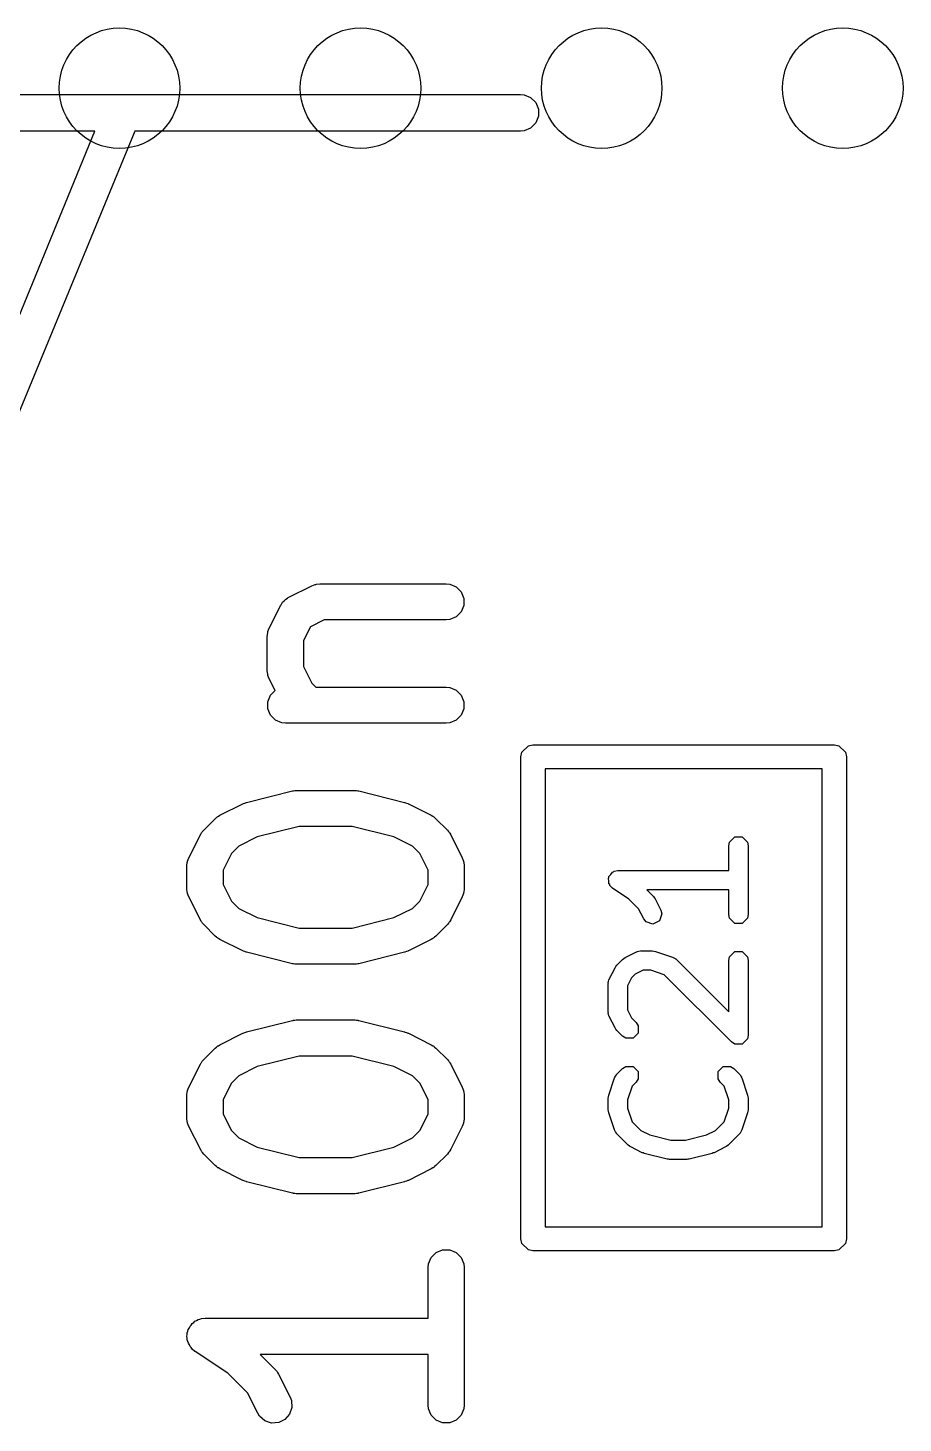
# Model space of a CAD drawing. Extents: x 0.58 to 7.69, y -5.21 to -0.56.
# Drawn here: x 3.8079 to 3.9508, y -1.6384 to -1.4104 of the extents above; entities that cross this region are included whole.
import ezdxf

# ---------------------------------------------------------------- set-up
doc = ezdxf.new("R2010")
doc.units = 0
doc.header["$MEASUREMENT"] = 0
doc.layers.add('BLACK', color=7, linetype='CONTINUOUS')

msp = doc.modelspace()

# ---------------------------------------------------------------- linework, layer by layer
at = {"layer": 'BLACK', "linetype": 'CONTINUOUS'}
for p, q in [((3.79631, -1.42129), (3.82331, -1.42129)), ((3.82331, -1.42129), (3.88831, -1.42129)), ((3.88831, -1.42129), (3.88889, -1.42135)), ((3.88889, -1.42135), (3.88997, -1.4218)), ((3.88997, -1.4218), (3.8908, -1.42262)), ((3.8908, -1.42262), (3.89125, -1.42371)), ((3.89125, -1.42371), (3.89125, -1.42488)), ((3.88997, -1.42679), (3.88889, -1.42723)), ((3.8908, -1.42596), (3.88997, -1.42679)), ((3.89125, -1.42488), (3.8908, -1.42596)), ((3.7863, -1.50629), (3.81883, -1.42729)), ((3.82532, -1.42729), (3.79108, -1.51043)), ((3.81883, -1.42729), (3.79331, -1.42729)), ((3.88831, -1.42729), (3.82532, -1.42729)), ((3.88889, -1.42723), (3.88831, -1.42729)), ((3.85048, -1.50345), (3.85423, -1.50158)), ((3.85423, -1.50158), (3.85477, -1.50137)), ((3.85477, -1.50137), (3.85488, -1.50136)), ((3.85488, -1.50136), (3.85498, -1.50132)), ((3.85498, -1.50132), (3.85555, -1.50127)), ((3.85555, -1.50127), (3.87617, -1.50127)), ((3.87617, -1.50127), (3.87675, -1.50132)), ((3.87675, -1.50132), (3.87781, -1.50176)), ((3.87781, -1.50176), (3.87863, -1.50258)), ((3.84929, -1.50457), (3.84947, -1.50428)), ((3.84947, -1.50428), (3.84975, -1.50404)), ((3.84975, -1.50404), (3.84999, -1.50376)), ((3.84999, -1.50376), (3.85028, -1.50358)), ((3.85028, -1.50358), (3.85034, -1.50353)), ((3.85034, -1.50353), (3.85039, -1.50351)), ((3.85039, -1.50351), (3.85048, -1.50345)), ((3.87863, -1.50258), (3.87907, -1.50364)), ((3.87907, -1.50364), (3.87907, -1.50479)), ((3.84729, -1.50852), (3.84916, -1.50477)), ((3.84916, -1.50477), (3.84922, -1.50468)), ((3.84922, -1.50468), (3.84924, -1.50463)), ((3.84924, -1.50463), (3.84929, -1.50457)), ((3.87781, -1.50667), (3.87675, -1.50711)), ((3.87863, -1.50586), (3.87781, -1.50667)), ((3.87907, -1.50479), (3.87863, -1.50586)), ((3.84708, -1.50906), (3.84729, -1.50852)), ((3.854, -1.50829), (3.85288, -1.51054)), ((3.85625, -1.50717), (3.854, -1.50829)), ((3.87617, -1.50717), (3.85625, -1.50717)), ((3.87675, -1.50711), (3.87617, -1.50717)), ((3.84697, -1.50984), (3.84703, -1.50927)), ((3.84697, -1.51547), (3.84697, -1.50984)), ((3.84703, -1.50927), (3.84707, -1.50917)), ((3.84707, -1.50917), (3.84708, -1.50906)), ((3.85288, -1.51054), (3.85288, -1.51477)), ((3.84703, -1.51604), (3.84697, -1.51547)), ((3.85288, -1.51477), (3.85423, -1.51747)), ((3.84707, -1.51614), (3.84703, -1.51604)), ((3.84708, -1.51625), (3.84707, -1.51614)), ((3.84729, -1.51679), (3.84708, -1.51625)), ((3.84824, -1.51869), (3.84729, -1.51679)), ((3.85423, -1.51747), (3.8549, -1.51814)), ((3.84703, -1.52052), (3.84747, -1.51945)), ((3.84747, -1.51945), (3.84824, -1.51869)), ((3.8549, -1.51814), (3.87617, -1.51814)), ((3.87617, -1.51814), (3.87675, -1.5182)), ((3.87675, -1.5182), (3.87781, -1.51864)), ((3.87781, -1.51864), (3.87863, -1.51945)), ((3.87863, -1.51945), (3.87907, -1.52052)), ((3.84703, -1.52167), (3.84703, -1.52052)), ((3.84747, -1.52273), (3.84703, -1.52167)), ((3.87907, -1.52167), (3.87863, -1.52273)), ((3.87907, -1.52052), (3.87907, -1.52167)), ((3.84829, -1.52355), (3.84747, -1.52273)), ((3.84935, -1.52399), (3.84829, -1.52355)), ((3.84993, -1.52404), (3.84935, -1.52399)), ((3.87617, -1.52404), (3.84993, -1.52404)), ((3.87675, -1.52399), (3.87617, -1.52404)), ((3.87781, -1.52355), (3.87675, -1.52399)), ((3.87863, -1.52273), (3.87781, -1.52355)), ((3.88839, -1.52953), (3.88854, -1.52877)), ((3.88839, -1.60827), (3.88839, -1.52953)), ((3.88854, -1.52877), (3.8896, -1.52771)), ((3.8896, -1.52771), (3.89035, -1.52756)), ((3.89035, -1.52756), (3.93957, -1.52756)), ((3.93957, -1.52756), (3.94032, -1.52771)), ((3.94032, -1.52771), (3.94139, -1.52877)), ((3.94139, -1.52877), (3.94154, -1.52953)), ((3.94154, -1.52953), (3.94154, -1.60827)), ((3.89232, -1.5315), (3.89232, -1.6063)), ((3.9376, -1.5315), (3.89232, -1.5315)), ((3.9376, -1.6063), (3.9376, -1.5315)), ((3.84359, -1.53697), (3.85109, -1.5351)), ((3.85109, -1.5351), (3.85119, -1.53508)), ((3.85119, -1.53508), (3.85123, -1.53507)), ((3.85123, -1.53507), (3.85144, -1.53505)), ((3.85144, -1.53505), (3.85166, -1.53501)), ((3.85166, -1.53501), (3.8517, -1.53502)), ((3.8517, -1.53502), (3.8518, -1.53501)), ((3.8518, -1.53501), (3.86118, -1.53501)), ((3.86118, -1.53501), (3.86128, -1.53502)), ((3.86128, -1.53502), (3.86132, -1.53501)), ((3.86132, -1.53501), (3.86153, -1.53505)), ((3.86153, -1.53505), (3.86175, -1.53507)), ((3.86175, -1.53507), (3.86179, -1.53508)), ((3.86179, -1.53508), (3.86189, -1.5351)), ((3.86189, -1.5351), (3.86939, -1.53697)), ((3.83923, -1.53907), (3.84298, -1.5372)), ((3.84298, -1.5372), (3.84302, -1.53718)), ((3.84302, -1.53718), (3.84304, -1.53717)), ((3.84304, -1.53717), (3.84328, -1.53708)), ((3.84328, -1.53708), (3.84352, -1.53699)), ((3.84352, -1.53699), (3.84354, -1.53699)), ((3.84354, -1.53699), (3.84359, -1.53697)), ((3.86939, -1.53697), (3.86943, -1.53699)), ((3.86943, -1.53699), (3.86945, -1.53699)), ((3.86945, -1.53699), (3.86969, -1.53708)), ((3.86969, -1.53708), (3.86994, -1.53717)), ((3.86994, -1.53717), (3.86995, -1.53718)), ((3.86995, -1.53718), (3.87, -1.5372)), ((3.87, -1.5372), (3.87374, -1.53907)), ((3.83659, -1.5415), (3.83847, -1.53963)), ((3.83847, -1.53963), (3.83869, -1.53944)), ((3.83869, -1.53944), (3.83874, -1.53938)), ((3.83874, -1.53938), (3.83883, -1.53932)), ((3.83883, -1.53932), (3.83891, -1.53926)), ((3.83891, -1.53926), (3.83898, -1.53923)), ((3.83898, -1.53923), (3.83923, -1.53907)), ((3.85217, -1.54092), (3.84533, -1.54262)), ((3.86081, -1.54092), (3.85217, -1.54092)), ((3.86764, -1.54262), (3.86081, -1.54092)), ((3.87374, -1.53907), (3.87399, -1.53923)), ((3.87399, -1.53923), (3.87406, -1.53926)), ((3.87406, -1.53926), (3.87415, -1.53932)), ((3.87415, -1.53932), (3.87423, -1.53938)), ((3.87423, -1.53938), (3.87429, -1.53944)), ((3.87429, -1.53944), (3.87451, -1.53963)), ((3.87451, -1.53963), (3.87639, -1.5415)), ((3.83416, -1.54602), (3.83604, -1.54227)), ((3.83604, -1.54227), (3.83619, -1.54202)), ((3.83619, -1.54202), (3.83622, -1.54195)), ((3.83622, -1.54195), (3.83629, -1.54187)), ((3.83629, -1.54187), (3.83635, -1.54178)), ((3.83635, -1.54178), (3.8364, -1.54173)), ((3.8364, -1.54173), (3.83659, -1.5415)), ((3.84533, -1.54262), (3.8423, -1.54414)), ((3.87068, -1.54414), (3.86764, -1.54262)), ((3.87639, -1.5415), (3.87657, -1.54173)), ((3.87657, -1.54173), (3.87663, -1.54178)), ((3.87663, -1.54178), (3.87669, -1.54187)), ((3.87669, -1.54187), (3.87675, -1.54195)), ((3.87675, -1.54195), (3.87678, -1.54202)), ((3.87678, -1.54202), (3.87694, -1.54227)), ((3.87694, -1.54227), (3.87881, -1.54602)), ((3.92245, -1.54345), (3.9233, -1.5426)), ((3.9233, -1.5426), (3.92451, -1.5426)), ((3.92451, -1.5426), (3.92536, -1.54345)), ((3.84111, -1.54534), (3.83976, -1.54803)), ((3.8423, -1.54414), (3.84111, -1.54534)), ((3.87187, -1.54534), (3.87068, -1.54414)), ((3.87322, -1.54803), (3.87187, -1.54534)), ((3.92233, -1.54406), (3.92245, -1.54345)), ((3.92233, -1.54811), (3.92233, -1.54406)), ((3.92536, -1.54345), (3.92548, -1.54406)), ((3.92548, -1.54406), (3.92548, -1.55531)), ((3.83385, -1.54734), (3.83391, -1.54676)), ((3.83385, -1.55109), (3.83385, -1.54734)), ((3.83391, -1.54676), (3.83395, -1.54666)), ((3.83395, -1.54666), (3.83396, -1.54656)), ((3.83396, -1.54656), (3.83416, -1.54602)), ((3.87881, -1.54602), (3.87902, -1.54656)), ((3.87902, -1.54656), (3.87903, -1.54666)), ((3.87903, -1.54666), (3.87907, -1.54676)), ((3.87907, -1.54676), (3.87913, -1.54734)), ((3.87913, -1.54734), (3.87913, -1.55109)), ((3.83976, -1.54803), (3.83976, -1.55039)), ((3.87322, -1.55039), (3.87322, -1.54803)), ((3.90267, -1.54938), (3.90276, -1.54924)), ((3.90276, -1.54983), (3.90267, -1.54938)), ((3.90276, -1.54908), (3.90309, -1.54875)), ((3.90276, -1.54924), (3.90276, -1.54908)), ((3.90276, -1.55028), (3.90276, -1.54983)), ((3.90309, -1.54875), (3.90334, -1.54837)), ((3.90334, -1.54837), (3.9035, -1.54834)), ((3.9035, -1.54834), (3.90362, -1.54823)), ((3.90362, -1.54823), (3.90422, -1.54811)), ((3.90422, -1.54811), (3.92233, -1.54811)), ((3.83391, -1.55166), (3.83385, -1.55109)), ((3.83395, -1.55176), (3.83391, -1.55166)), ((3.83396, -1.55187), (3.83395, -1.55176)), ((3.83416, -1.55241), (3.83396, -1.55187)), ((3.83976, -1.55039), (3.84111, -1.55309)), ((3.87187, -1.55309), (3.87322, -1.55039)), ((3.87902, -1.55187), (3.87881, -1.55241)), ((3.87903, -1.55176), (3.87902, -1.55187)), ((3.87907, -1.55166), (3.87903, -1.55176)), ((3.87913, -1.55109), (3.87907, -1.55166)), ((3.90288, -1.5504), (3.90276, -1.55028)), ((3.90291, -1.55056), (3.90288, -1.5504)), ((3.90334, -1.55099), (3.90291, -1.55056)), ((3.90603, -1.55278), (3.90334, -1.55099)), ((3.92233, -1.55126), (3.90896, -1.55126)), ((3.90896, -1.55126), (3.91002, -1.55232)), ((3.91002, -1.55232), (3.91016, -1.55253)), ((3.92233, -1.55531), (3.92233, -1.55126)), ((3.83604, -1.55616), (3.83416, -1.55241)), ((3.84111, -1.55309), (3.8423, -1.55428)), ((3.8423, -1.55428), (3.84533, -1.5558)), ((3.86764, -1.5558), (3.87068, -1.55428)), ((3.87068, -1.55428), (3.87187, -1.55309)), ((3.87881, -1.55241), (3.87694, -1.55616)), ((3.90761, -1.55436), (3.90603, -1.55278)), ((3.90843, -1.55601), (3.90761, -1.55436)), ((3.91016, -1.55253), (3.91031, -1.55273)), ((3.91031, -1.55273), (3.91125, -1.5546)), ((3.91125, -1.5546), (3.91141, -1.55519)), ((3.83619, -1.55641), (3.83604, -1.55616)), ((3.83622, -1.55648), (3.83619, -1.55641)), ((3.83629, -1.55656), (3.83622, -1.55648)), ((3.83635, -1.55665), (3.83629, -1.55656)), ((3.8364, -1.5567), (3.83635, -1.55665)), ((3.83659, -1.55692), (3.8364, -1.5567)), ((3.84533, -1.5558), (3.85217, -1.55751)), ((3.86081, -1.55751), (3.86764, -1.5558)), ((3.87657, -1.5567), (3.87639, -1.55692)), ((3.87663, -1.55665), (3.87657, -1.5567)), ((3.87669, -1.55656), (3.87663, -1.55665)), ((3.87675, -1.55648), (3.87669, -1.55656)), ((3.87678, -1.55641), (3.87675, -1.55648)), ((3.87694, -1.55616), (3.87678, -1.55641)), ((3.90881, -1.5565), (3.90843, -1.55601)), ((3.90995, -1.55688), (3.90881, -1.5565)), ((3.91103, -1.55634), (3.90995, -1.55688)), ((3.91141, -1.55519), (3.91103, -1.55634)), ((3.92245, -1.55591), (3.92233, -1.55531)), ((3.9233, -1.55676), (3.92245, -1.55591)), ((3.92451, -1.55676), (3.9233, -1.55676)), ((3.92536, -1.55591), (3.92451, -1.55676)), ((3.92548, -1.55531), (3.92536, -1.55591)), ((3.83847, -1.5588), (3.83659, -1.55692)), ((3.83869, -1.55899), (3.83847, -1.5588)), ((3.83874, -1.55904), (3.83869, -1.55899)), ((3.83883, -1.5591), (3.83874, -1.55904)), ((3.83891, -1.55917), (3.83883, -1.5591)), ((3.85217, -1.55751), (3.86081, -1.55751)), ((3.87415, -1.5591), (3.87406, -1.55917)), ((3.87423, -1.55904), (3.87415, -1.5591)), ((3.87429, -1.55899), (3.87423, -1.55904)), ((3.87451, -1.5588), (3.87429, -1.55899)), ((3.87639, -1.55692), (3.87451, -1.5588)), ((3.83898, -1.5592), (3.83891, -1.55917)), ((3.83923, -1.55935), (3.83898, -1.5592)), ((3.84298, -1.56123), (3.83923, -1.55935)), ((3.84302, -1.56124), (3.84298, -1.56123)), ((3.84304, -1.56126), (3.84302, -1.56124)), ((3.84328, -1.56134), (3.84304, -1.56126)), ((3.84352, -1.56143), (3.84328, -1.56134)), ((3.84354, -1.56144), (3.84352, -1.56143)), ((3.84359, -1.56145), (3.84354, -1.56144)), ((3.86943, -1.56144), (3.86939, -1.56145)), ((3.86945, -1.56143), (3.86943, -1.56144)), ((3.86969, -1.56134), (3.86945, -1.56143)), ((3.86994, -1.56126), (3.86969, -1.56134)), ((3.86995, -1.56124), (3.86994, -1.56126)), ((3.87, -1.56123), (3.86995, -1.56124)), ((3.87374, -1.55935), (3.87, -1.56123)), ((3.87399, -1.5592), (3.87374, -1.55935)), ((3.87406, -1.55917), (3.87399, -1.5592)), ((3.90539, -1.56233), (3.90726, -1.5614)), ((3.90726, -1.5614), (3.90734, -1.56138)), ((3.90734, -1.56138), (3.90737, -1.56135)), ((3.90737, -1.56135), (3.90761, -1.5613)), ((3.90761, -1.5613), (3.90786, -1.56123)), ((3.90786, -1.56123), (3.90789, -1.56125)), ((3.90789, -1.56125), (3.90797, -1.56123)), ((3.90797, -1.56123), (3.90984, -1.56123)), ((3.90984, -1.56123), (3.91009, -1.56128)), ((3.91009, -1.56128), (3.91034, -1.56131)), ((3.91034, -1.56131), (3.91315, -1.56225)), ((3.92245, -1.5622), (3.9233, -1.56135)), ((3.9233, -1.56135), (3.92451, -1.56135)), ((3.92451, -1.56135), (3.92536, -1.5622)), ((3.85109, -1.56333), (3.84359, -1.56145)), ((3.85119, -1.56334), (3.85109, -1.56333)), ((3.85123, -1.56336), (3.85119, -1.56334)), ((3.85144, -1.56338), (3.85123, -1.56336)), ((3.85166, -1.56341), (3.85144, -1.56338)), ((3.8517, -1.5634), (3.85166, -1.56341)), ((3.8518, -1.56341), (3.8517, -1.5634)), ((3.86118, -1.56341), (3.8518, -1.56341)), ((3.86128, -1.5634), (3.86118, -1.56341)), ((3.86132, -1.56341), (3.86128, -1.5634)), ((3.86153, -1.56338), (3.86132, -1.56341)), ((3.86175, -1.56336), (3.86153, -1.56338)), ((3.86179, -1.56334), (3.86175, -1.56336)), ((3.86189, -1.56333), (3.86179, -1.56334)), ((3.86939, -1.56145), (3.86189, -1.56333)), ((3.9039, -1.56378), (3.90404, -1.56357)), ((3.90404, -1.56357), (3.90498, -1.56263)), ((3.90498, -1.56263), (3.90519, -1.56249)), ((3.90519, -1.56249), (3.90539, -1.56233)), ((3.91315, -1.56225), (3.91322, -1.56229)), ((3.91322, -1.56229), (3.91326, -1.56229)), ((3.91326, -1.56229), (3.91347, -1.56243)), ((3.91347, -1.56243), (3.91369, -1.56255)), ((3.91369, -1.56255), (3.9137, -1.56258)), ((3.9137, -1.56258), (3.91377, -1.56263)), ((3.91377, -1.56263), (3.92233, -1.57119)), ((3.92233, -1.5628), (3.92245, -1.5622)), ((3.92233, -1.57119), (3.92233, -1.5628)), ((3.92536, -1.5622), (3.92548, -1.5628)), ((3.92548, -1.5628), (3.92548, -1.57499)), ((3.90271, -1.5662), (3.90276, -1.56595)), ((3.90276, -1.56595), (3.90279, -1.56593)), ((3.90279, -1.56593), (3.90281, -1.56585)), ((3.90281, -1.56585), (3.90375, -1.56398)), ((3.90375, -1.56398), (3.9039, -1.56378)), ((3.90645, -1.56561), (3.90579, -1.56693)), ((3.90703, -1.56504), (3.90645, -1.56561)), ((3.90834, -1.56438), (3.90703, -1.56504)), ((3.90959, -1.56438), (3.90834, -1.56438)), ((3.9118, -1.56512), (3.90959, -1.56438)), ((3.92279, -1.5761), (3.9118, -1.56512)), ((3.90264, -1.56655), (3.90266, -1.56648)), ((3.90264, -1.57124), (3.90264, -1.56655)), ((3.90265, -1.56644), (3.90271, -1.5662)), ((3.90266, -1.56648), (3.90265, -1.56644)), ((3.90579, -1.56693), (3.90579, -1.57087)), ((3.84359, -1.57447), (3.85109, -1.57259)), ((3.85109, -1.57259), (3.85119, -1.57258)), ((3.85119, -1.57258), (3.85123, -1.57256)), ((3.85123, -1.57256), (3.85144, -1.57254)), ((3.85144, -1.57254), (3.85166, -1.57251)), ((3.85166, -1.57251), (3.8517, -1.57252)), ((3.8517, -1.57252), (3.8518, -1.57251)), ((3.8518, -1.57251), (3.86118, -1.57251)), ((3.86118, -1.57251), (3.86128, -1.57252)), ((3.86128, -1.57252), (3.86132, -1.57251)), ((3.86132, -1.57251), (3.86153, -1.57254)), ((3.86153, -1.57254), (3.86175, -1.57256)), ((3.86175, -1.57256), (3.86179, -1.57258)), ((3.86179, -1.57258), (3.86189, -1.57259)), ((3.86189, -1.57259), (3.86939, -1.57447)), ((3.90266, -1.57132), (3.90264, -1.57124)), ((3.90265, -1.57135), (3.90266, -1.57132)), ((3.90271, -1.5716), (3.90265, -1.57135)), ((3.90276, -1.57184), (3.90271, -1.5716)), ((3.90279, -1.57187), (3.90276, -1.57184)), ((3.90281, -1.57195), (3.90279, -1.57187)), ((3.90375, -1.57382), (3.90281, -1.57195)), ((3.90579, -1.57087), (3.90645, -1.57218)), ((3.90645, -1.57218), (3.90721, -1.57294)), ((3.83923, -1.57657), (3.84298, -1.57469)), ((3.84298, -1.57469), (3.84302, -1.57468)), ((3.84302, -1.57468), (3.84304, -1.57466)), ((3.84304, -1.57466), (3.84328, -1.57458)), ((3.84328, -1.57458), (3.84352, -1.57449)), ((3.84352, -1.57449), (3.84354, -1.57448)), ((3.84354, -1.57448), (3.84359, -1.57447)), ((3.86939, -1.57447), (3.86943, -1.57448)), ((3.86943, -1.57448), (3.86945, -1.57449)), ((3.86945, -1.57449), (3.86969, -1.57458)), ((3.86969, -1.57458), (3.86994, -1.57466)), ((3.86994, -1.57466), (3.86995, -1.57468)), ((3.86995, -1.57468), (3.87, -1.57469)), ((3.87, -1.57469), (3.87374, -1.57657)), ((3.9039, -1.57402), (3.90375, -1.57382)), ((3.90404, -1.57423), (3.9039, -1.57402)), ((3.90498, -1.57517), (3.90404, -1.57423)), ((3.90755, -1.57466), (3.9067, -1.57551)), ((3.90721, -1.57294), (3.90755, -1.57345)), ((3.90755, -1.57345), (3.90755, -1.57466)), ((3.92548, -1.57499), (3.92536, -1.57559)), ((3.83659, -1.579), (3.83847, -1.57712)), ((3.83847, -1.57712), (3.83869, -1.57694)), ((3.83869, -1.57694), (3.83874, -1.57688)), ((3.83874, -1.57688), (3.83883, -1.57682)), ((3.83883, -1.57682), (3.83891, -1.57675)), ((3.83891, -1.57675), (3.83898, -1.57672)), ((3.83898, -1.57672), (3.83923, -1.57657)), ((3.87374, -1.57657), (3.87399, -1.57672)), ((3.87399, -1.57672), (3.87406, -1.57675)), ((3.87406, -1.57675), (3.87415, -1.57682)), ((3.87415, -1.57682), (3.87423, -1.57688)), ((3.87423, -1.57688), (3.87429, -1.57694)), ((3.87429, -1.57694), (3.87451, -1.57712)), ((3.87451, -1.57712), (3.87639, -1.579)), ((3.90549, -1.57551), (3.90498, -1.57517)), ((3.9067, -1.57551), (3.90549, -1.57551)), ((3.9233, -1.57645), (3.92279, -1.5761)), ((3.92451, -1.57645), (3.9233, -1.57645)), ((3.92536, -1.57559), (3.92451, -1.57645)), ((3.92451, -1.57645), (3.92451, -1.57645)), ((3.92536, -1.57559), (3.92536, -1.57559)), ((3.83604, -1.57976), (3.83619, -1.57952)), ((3.83619, -1.57952), (3.83622, -1.57944)), ((3.83622, -1.57944), (3.83629, -1.57936)), ((3.83629, -1.57936), (3.83635, -1.57927)), ((3.83635, -1.57927), (3.8364, -1.57922)), ((3.8364, -1.57922), (3.83659, -1.579)), ((3.85217, -1.57841), (3.84533, -1.58012)), ((3.86081, -1.57841), (3.85217, -1.57841)), ((3.86764, -1.58012), (3.86081, -1.57841)), ((3.87639, -1.579), (3.87657, -1.57922)), ((3.87657, -1.57922), (3.87663, -1.57927)), ((3.87663, -1.57927), (3.87669, -1.57936)), ((3.87669, -1.57936), (3.87675, -1.57944)), ((3.87675, -1.57944), (3.87678, -1.57952)), ((3.87678, -1.57952), (3.87694, -1.57976)), ((3.83416, -1.58351), (3.83604, -1.57976)), ((3.8423, -1.58164), (3.84111, -1.58283)), ((3.84533, -1.58012), (3.8423, -1.58164)), ((3.87068, -1.58164), (3.86764, -1.58012)), ((3.87187, -1.58283), (3.87068, -1.58164)), ((3.87694, -1.57976), (3.87881, -1.58351)), ((3.90366, -1.58199), (3.9037, -1.58192)), ((3.9037, -1.58189), (3.90384, -1.58168)), ((3.9037, -1.58192), (3.9037, -1.58189)), ((3.90384, -1.58168), (3.90397, -1.58146)), ((3.90397, -1.58146), (3.904, -1.58144)), ((3.904, -1.58144), (3.90404, -1.58138)), ((3.90404, -1.58138), (3.90498, -1.58044)), ((3.90498, -1.58044), (3.90549, -1.5801)), ((3.90549, -1.5801), (3.9067, -1.5801)), ((3.9067, -1.5801), (3.90755, -1.58095)), ((3.90755, -1.58095), (3.90755, -1.58215)), ((3.92057, -1.58095), (3.92143, -1.5801)), ((3.92057, -1.58215), (3.92057, -1.58095)), ((3.92143, -1.5801), (3.92263, -1.5801)), ((3.92263, -1.5801), (3.92314, -1.58044)), ((3.92314, -1.58044), (3.92408, -1.58138)), ((3.92408, -1.58138), (3.92412, -1.58144)), ((3.92412, -1.58144), (3.92416, -1.58146)), ((3.92416, -1.58146), (3.92428, -1.58168)), ((3.92428, -1.58168), (3.92442, -1.58189)), ((3.92442, -1.58189), (3.92442, -1.58192)), ((3.92442, -1.58192), (3.92446, -1.58199)), ((3.83391, -1.58426), (3.83395, -1.58416)), ((3.83395, -1.58416), (3.83396, -1.58405)), ((3.83396, -1.58405), (3.83416, -1.58351)), ((3.84111, -1.58283), (3.83976, -1.58553)), ((3.87322, -1.58553), (3.87187, -1.58283)), ((3.87881, -1.58351), (3.87902, -1.58405)), ((3.87902, -1.58405), (3.87903, -1.58416)), ((3.87903, -1.58416), (3.87907, -1.58426)), ((3.90272, -1.5848), (3.90366, -1.58199)), ((3.90653, -1.58334), (3.90579, -1.58556)), ((3.90721, -1.58267), (3.90653, -1.58334)), ((3.90755, -1.58215), (3.90721, -1.58267)), ((3.92092, -1.58267), (3.92057, -1.58215)), ((3.92159, -1.58334), (3.92092, -1.58267)), ((3.92233, -1.58556), (3.92159, -1.58334)), ((3.92446, -1.58199), (3.9254, -1.5848)), ((3.83385, -1.58483), (3.83391, -1.58426)), ((3.83385, -1.58858), (3.83385, -1.58483)), ((3.83976, -1.58553), (3.83976, -1.58789)), ((3.87322, -1.58789), (3.87322, -1.58553)), ((3.87907, -1.58426), (3.87913, -1.58483)), ((3.87913, -1.58483), (3.87913, -1.58858)), ((3.90264, -1.5853), (3.90269, -1.58505)), ((3.90264, -1.58718), (3.90264, -1.5853)), ((3.90269, -1.58505), (3.90272, -1.5848)), ((3.90579, -1.58556), (3.90579, -1.58692)), ((3.92233, -1.58692), (3.92233, -1.58556)), ((3.9254, -1.5848), (3.92543, -1.58505)), ((3.92543, -1.58505), (3.92548, -1.5853)), ((3.92548, -1.5853), (3.92548, -1.58718)), ((3.83391, -1.58916), (3.83385, -1.58858)), ((3.83976, -1.58789), (3.84111, -1.59058)), ((3.87187, -1.59058), (3.87322, -1.58789)), ((3.87913, -1.58858), (3.87907, -1.58916)), ((3.90269, -1.58742), (3.90264, -1.58718)), ((3.90272, -1.58767), (3.90269, -1.58742)), ((3.90366, -1.59049), (3.90272, -1.58767)), ((3.90579, -1.58692), (3.90653, -1.58914)), ((3.92159, -1.58914), (3.92233, -1.58692)), ((3.9254, -1.58767), (3.92446, -1.59049)), ((3.92543, -1.58742), (3.9254, -1.58767)), ((3.92548, -1.58718), (3.92543, -1.58742)), ((3.83395, -1.58926), (3.83391, -1.58916)), ((3.83396, -1.58936), (3.83395, -1.58926)), ((3.83416, -1.5899), (3.83396, -1.58936)), ((3.83604, -1.59365), (3.83416, -1.5899)), ((3.84111, -1.59058), (3.8423, -1.59178)), ((3.87068, -1.59178), (3.87187, -1.59058)), ((3.87881, -1.5899), (3.87694, -1.59365)), ((3.87902, -1.58936), (3.87881, -1.5899)), ((3.87903, -1.58926), (3.87902, -1.58936)), ((3.87907, -1.58916), (3.87903, -1.58926)), ((3.9037, -1.59056), (3.90366, -1.59049)), ((3.9037, -1.59059), (3.9037, -1.59056)), ((3.90384, -1.5908), (3.9037, -1.59059)), ((3.90397, -1.59102), (3.90384, -1.5908)), ((3.904, -1.59104), (3.90397, -1.59102)), ((3.90404, -1.5911), (3.904, -1.59104)), ((3.90653, -1.58914), (3.90796, -1.59057)), ((3.90796, -1.59057), (3.90946, -1.59131)), ((3.91867, -1.59131), (3.92016, -1.59057)), ((3.92016, -1.59057), (3.92159, -1.58914)), ((3.92412, -1.59104), (3.92408, -1.5911)), ((3.92416, -1.59102), (3.92412, -1.59104)), ((3.92428, -1.5908), (3.92416, -1.59102)), ((3.92442, -1.59059), (3.92428, -1.5908)), ((3.92446, -1.59049), (3.92442, -1.59056)), ((3.92442, -1.59056), (3.92442, -1.59059)), ((3.8423, -1.59178), (3.84533, -1.5933)), ((3.84533, -1.5933), (3.85217, -1.595)), ((3.86081, -1.595), (3.86764, -1.5933)), ((3.86764, -1.5933), (3.87068, -1.59178)), ((3.90592, -1.59298), (3.90404, -1.5911)), ((3.90613, -1.59312), (3.90592, -1.59298)), ((3.90633, -1.59327), (3.90613, -1.59312)), ((3.9082, -1.59421), (3.90633, -1.59327)), ((3.90946, -1.59131), (3.91285, -1.59216)), ((3.91285, -1.59216), (3.91527, -1.59216)), ((3.91527, -1.59216), (3.91867, -1.59131)), ((3.9218, -1.59327), (3.91992, -1.59421)), ((3.92199, -1.59312), (3.9218, -1.59327)), ((3.9222, -1.59298), (3.92199, -1.59312)), ((3.92408, -1.5911), (3.9222, -1.59298)), ((3.83619, -1.5939), (3.83604, -1.59365)), ((3.83622, -1.59397), (3.83619, -1.5939)), ((3.83629, -1.59405), (3.83622, -1.59397)), ((3.83635, -1.59414), (3.83629, -1.59405)), ((3.8364, -1.59419), (3.83635, -1.59414)), ((3.83659, -1.59442), (3.8364, -1.59419)), ((3.83847, -1.59629), (3.83659, -1.59442)), ((3.85217, -1.595), (3.86081, -1.595)), ((3.87639, -1.59442), (3.87451, -1.59629)), ((3.87657, -1.59419), (3.87639, -1.59442)), ((3.87663, -1.59414), (3.87657, -1.59419)), ((3.87669, -1.59405), (3.87663, -1.59414)), ((3.87675, -1.59397), (3.87669, -1.59405)), ((3.87678, -1.5939), (3.87675, -1.59397)), ((3.87694, -1.59365), (3.87678, -1.5939)), ((3.90837, -1.59425), (3.9082, -1.59421)), ((3.90852, -1.59433), (3.90837, -1.59425)), ((3.91227, -1.59527), (3.90852, -1.59433)), ((3.91247, -1.59528), (3.91227, -1.59527)), ((3.91265, -1.59531), (3.91247, -1.59528)), ((3.91547, -1.59531), (3.91265, -1.59531)), ((3.91566, -1.59528), (3.91547, -1.59531)), ((3.91585, -1.59527), (3.91566, -1.59528)), ((3.9196, -1.59433), (3.91585, -1.59527)), ((3.91975, -1.59425), (3.9196, -1.59433)), ((3.91992, -1.59421), (3.91975, -1.59425)), ((3.83869, -1.59648), (3.83847, -1.59629)), ((3.83874, -1.59654), (3.83869, -1.59648)), ((3.83883, -1.5966), (3.83874, -1.59654)), ((3.83891, -1.59666), (3.83883, -1.5966)), ((3.83898, -1.59669), (3.83891, -1.59666)), ((3.83923, -1.59685), (3.83898, -1.59669)), ((3.84298, -1.59872), (3.83923, -1.59685)), ((3.87374, -1.59685), (3.87, -1.59872)), ((3.87399, -1.59669), (3.87374, -1.59685)), ((3.87406, -1.59666), (3.87399, -1.59669)), ((3.87415, -1.5966), (3.87406, -1.59666)), ((3.87423, -1.59654), (3.87415, -1.5966)), ((3.87429, -1.59648), (3.87423, -1.59654)), ((3.87451, -1.59629), (3.87429, -1.59648)), ((3.84302, -1.59874), (3.84298, -1.59872)), ((3.84304, -1.59875), (3.84302, -1.59874)), ((3.84328, -1.59884), (3.84304, -1.59875)), ((3.84352, -1.59893), (3.84328, -1.59884)), ((3.84354, -1.59893), (3.84352, -1.59893)), ((3.84359, -1.59895), (3.84354, -1.59893)), ((3.85109, -1.60082), (3.84359, -1.59895)), ((3.86939, -1.59895), (3.86189, -1.60082)), ((3.86943, -1.59893), (3.86939, -1.59895)), ((3.86945, -1.59893), (3.86943, -1.59893)), ((3.86969, -1.59884), (3.86945, -1.59893)), ((3.86994, -1.59875), (3.86969, -1.59884)), ((3.86995, -1.59874), (3.86994, -1.59875)), ((3.87, -1.59872), (3.86995, -1.59874)), ((3.85119, -1.60084), (3.85109, -1.60082)), ((3.85123, -1.60085), (3.85119, -1.60084)), ((3.85144, -1.60087), (3.85123, -1.60085)), ((3.85166, -1.60091), (3.85144, -1.60087)), ((3.8517, -1.6009), (3.85166, -1.60091)), ((3.8518, -1.60091), (3.8517, -1.6009)), ((3.86118, -1.60091), (3.8518, -1.60091)), ((3.86128, -1.6009), (3.86118, -1.60091)), ((3.86132, -1.60091), (3.86128, -1.6009)), ((3.86153, -1.60087), (3.86132, -1.60091)), ((3.86175, -1.60085), (3.86153, -1.60087)), ((3.86179, -1.60084), (3.86175, -1.60085)), ((3.86189, -1.60082), (3.86179, -1.60084)), ((3.89232, -1.6063), (3.9376, -1.6063)), ((3.88854, -1.60902), (3.88839, -1.60827)), ((3.8896, -1.61009), (3.88854, -1.60902)), ((3.94139, -1.60902), (3.94032, -1.61009)), ((3.94154, -1.60827), (3.94139, -1.60902)), ((3.87328, -1.61238), (3.87372, -1.61131)), ((3.87372, -1.61131), (3.87453, -1.6105)), ((3.87453, -1.6105), (3.8756, -1.61006)), ((3.8756, -1.61006), (3.87675, -1.61006)), ((3.87675, -1.61006), (3.87781, -1.6105)), ((3.87781, -1.6105), (3.87863, -1.61131)), ((3.87863, -1.61131), (3.87907, -1.61238)), ((3.89035, -1.61024), (3.8896, -1.61009)), ((3.93957, -1.61024), (3.89035, -1.61024)), ((3.94032, -1.61009), (3.93957, -1.61024)), ((3.87322, -1.61295), (3.87328, -1.61238)), ((3.87322, -1.62125), (3.87322, -1.61295)), ((3.87907, -1.61238), (3.87913, -1.61295)), ((3.87913, -1.61295), (3.87913, -1.63545)), ((3.83407, -1.62308), (3.83424, -1.62283)), ((3.83424, -1.62283), (3.83435, -1.62256)), ((3.83435, -1.62256), (3.83455, -1.62236)), ((3.83455, -1.62236), (3.83471, -1.62212)), ((3.83471, -1.62212), (3.83496, -1.62195)), ((3.83496, -1.62195), (3.83516, -1.62175)), ((3.83516, -1.62175), (3.83543, -1.62164)), ((3.83543, -1.62164), (3.83567, -1.62148)), ((3.83567, -1.62148), (3.83596, -1.62142)), ((3.83596, -1.62142), (3.83623, -1.62131)), ((3.83623, -1.62131), (3.8368, -1.62125)), ((3.8368, -1.62125), (3.8368, -1.62125)), ((3.8368, -1.62125), (3.8368, -1.62125)), ((3.8368, -1.62125), (3.8368, -1.62125)), ((3.8368, -1.62125), (3.87322, -1.62125)), ((3.83385, -1.62421), (3.83391, -1.62392)), ((3.83391, -1.62449), (3.83385, -1.62421)), ((3.83391, -1.62363), (3.83402, -1.62336)), ((3.83391, -1.62392), (3.83391, -1.62363)), ((3.83391, -1.62478), (3.83391, -1.62449)), ((3.83402, -1.62505), (3.83391, -1.62478)), ((3.83402, -1.62336), (3.83407, -1.62308)), ((3.83408, -1.62534), (3.83402, -1.62505)), ((3.83424, -1.62558), (3.83408, -1.62534)), ((3.83435, -1.62584), (3.83424, -1.62558)), ((3.83456, -1.62605), (3.83435, -1.62584)), ((3.83472, -1.62629), (3.83456, -1.62605)), ((3.83516, -1.62666), (3.83472, -1.62629)), ((3.83517, -1.62666), (3.83516, -1.62666)), ((3.83516, -1.62666), (3.83516, -1.62666)), ((3.83516, -1.62666), (3.83516, -1.62666)), ((3.84055, -1.63025), (3.83517, -1.62666)), ((3.87322, -1.62716), (3.84581, -1.62716)), ((3.84581, -1.62716), (3.84827, -1.62961)), ((3.87322, -1.63545), (3.87322, -1.62716)), ((3.84827, -1.62961), (3.84845, -1.62984)), ((3.84375, -1.63345), (3.84055, -1.63025)), ((3.84845, -1.62984), (3.84851, -1.62989)), ((3.84851, -1.62989), (3.84857, -1.62998)), ((3.84857, -1.62998), (3.84863, -1.63006)), ((3.84863, -1.63006), (3.84866, -1.63013)), ((3.84866, -1.63013), (3.84882, -1.63038)), ((3.84882, -1.63038), (3.85069, -1.63413)), ((3.84541, -1.63677), (3.84375, -1.63345)), ((3.85069, -1.63413), (3.8509, -1.63467)), ((3.85098, -1.63582), (3.85062, -1.63691)), ((3.8509, -1.63467), (3.85098, -1.63582)), ((3.87328, -1.63603), (3.87322, -1.63545)), ((3.87372, -1.63709), (3.87328, -1.63603)), ((3.87907, -1.63603), (3.87863, -1.63709)), ((3.87913, -1.63545), (3.87907, -1.63603)), ((3.84572, -1.63726), (3.84541, -1.63677)), ((3.84659, -1.63802), (3.84572, -1.63726)), ((3.84768, -1.63838), (3.84659, -1.63802)), ((3.84883, -1.6383), (3.84768, -1.63838)), ((3.84986, -1.63778), (3.84883, -1.6383)), ((3.85062, -1.63691), (3.84986, -1.63778)), ((3.87453, -1.63791), (3.87372, -1.63709)), ((3.8756, -1.63835), (3.87453, -1.63791)), ((3.87675, -1.63835), (3.8756, -1.63835)), ((3.87781, -1.63791), (3.87675, -1.63835)), ((3.87863, -1.63709), (3.87781, -1.63791))]:
    msp.add_line(p, q, dxfattribs=at)
at = {"layer": 'BLACK'}
for centre in [(3.82283, -1.42028), (3.8622, -1.42028), (3.90157, -1.42028), (3.94094, -1.42028)]:
    msp.add_circle(centre, 0.00984, dxfattribs=at)

doc.saveas('drawing.dxf')
